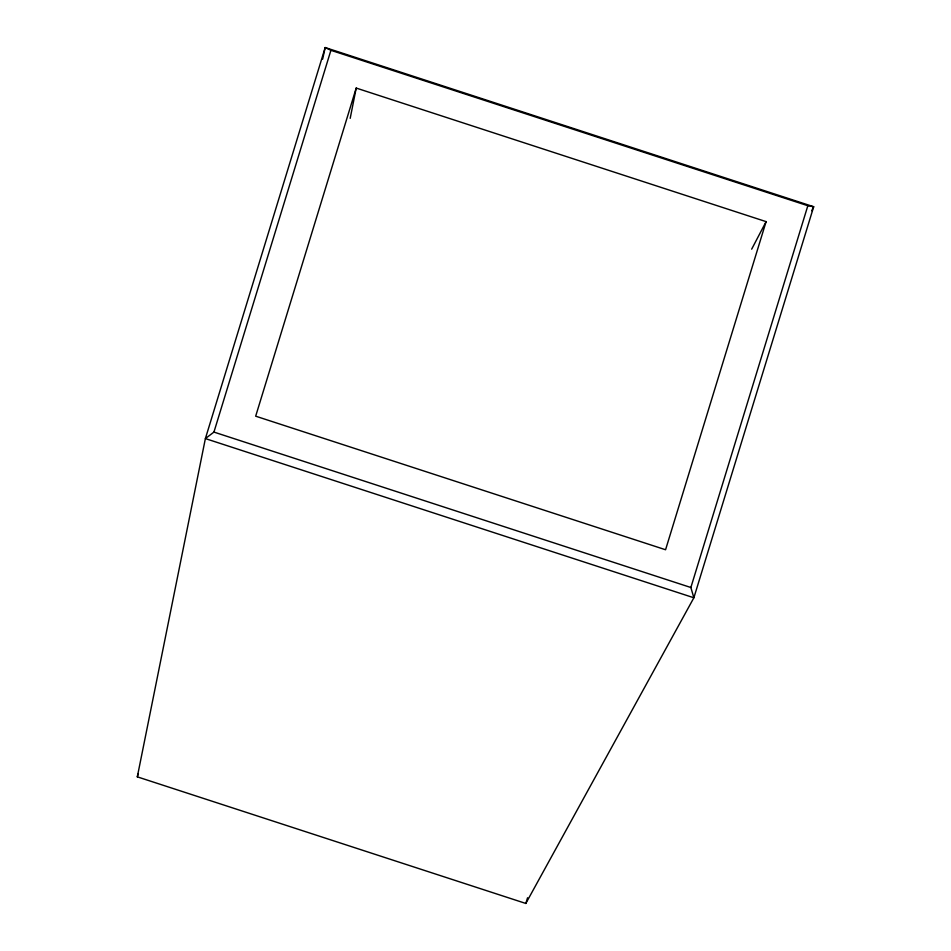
<?xml version="1.0" encoding="UTF-8"?>
<svg xmlns="http://www.w3.org/2000/svg" width="951" height="951" viewBox="0 0 951 951"><rect width="100%" height="100%" fill="white"/><g stroke="black" fill="none" stroke-linecap="round" stroke-linejoin="round"><path stroke-width="1.43" d="M350.194 118.34L356.209 88.063L766.102 221.631L665.569 549.749L255.676 416.181L356.209 88.063M137.313 776.848L205.38 438.589L325.194 47.55L813.687 206.736L693.873 597.775L525.82 903.45L137.313 776.848L138.18 774.007M322.639 59.128L325.194 47.55L330.912 50.308L807.839 205.725L813.687 206.736L811.702 210.718M807.839 205.725L690.866 587.504L693.873 597.775L205.38 438.589L213.939 432.087L330.912 50.308M525.82 903.45L527.567 897.768M751.67 249.162L766.102 221.631M213.939 432.087L690.866 587.504"/></g></svg>
